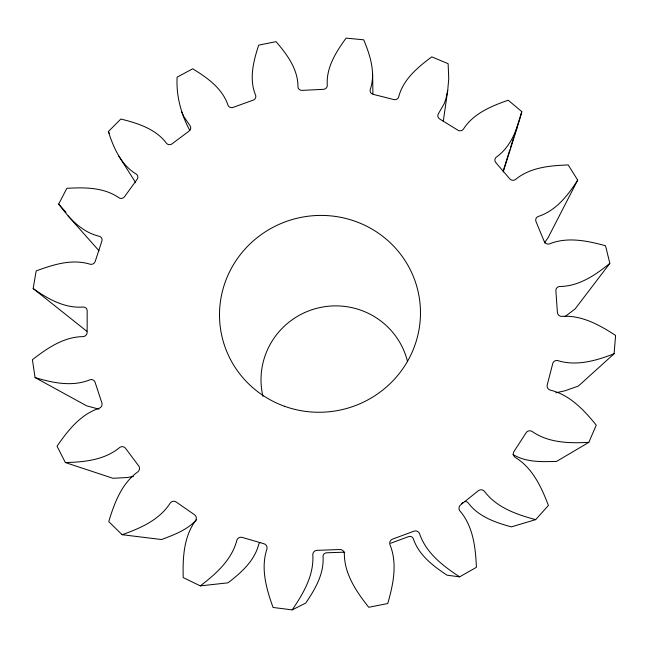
<?xml version="1.0" encoding="UTF-8"?>
<svg xmlns="http://www.w3.org/2000/svg" width="648" height="648" viewBox="0 0 648 648"><rect width="100%" height="100%" fill="white"/><g stroke="black" fill="none" stroke-linecap="round" stroke-linejoin="round"><path stroke-width="0.97" d="M189.71 130.272C180.995 113.927 176.094 95.758 177.115 77.153L192.707 68.801C207.222 77.695 222.548 88.436 228.056 105.413A4.034 3.799 -15.9 0 0 233.312 107.301L252.914 100.246A4.026 3.799 -14.4 0 0 255.693 95.475C248.816 79.153 253.417 61.147 258.714 45.125L276.064 41.658C287.064 54.432 298.137 69.336 297.967 87.026A4.034 3.799 -10.6 0 0 302.349 90.364L323.149 89.343A4.034 3.799 -9 0 0 327.297 85.577C325.952 67.732 336.061 51.913 346.097 38.111L363.706 39.82C370.211 55.42 375.929 73.103 370.178 89.853A4.05 3.815 -5.2 0 0 373.297 94.357L393.474 99.492A4.058 3.831 -3.5 0 0 398.633 97.087C403.08 79.412 417.782 67.23 431.779 56.87L448.124 63.682L448.748 78.635L447.711 90.542L443.273 121.322M555.879 392.793L565.04 390.76L578.356 386.07L614.093 353.759L615.6 335.421C599.554 325.021 581.499 314.831 561.662 316.402A4.269 4.099 20.5 0 1 557.393 312.198L555.887 290.984A4.253 4.074 18.5 0 1 559.524 286.481C578.834 286.432 595.471 275.076 609.849 263.347L605.524 245.762C587.436 240.813 567.527 236.552 549.439 243.907A4.204 4.018 13.9 0 1 544.142 241.234L536.099 221.81A4.188 3.993 12 0 1 538.083 216.513C555.992 210.827 568.004 195.315 577.7 180.112L568.199 164.948C549.885 165.596 530.032 167.37 515.363 179.601A4.147 3.945 7.8 0 1 509.571 178.637L495.979 162.786A4.131 3.92 6.1 0 1 496.174 157.245C511.142 146.707 517.517 128.652 521.802 111.65L508.202 100.213C491.346 106.11 473.307 113.489 463.344 129.252A4.099 3.88 2 0 1 457.61 130.037L439.879 119.111A4.082 3.864 0.4 0 1 438.332 113.854L444.147 103.81L445.881 98.933L447.711 90.542M86.8 331.266L33.161 288.562L36.166 270.945C53.241 264.562 72.171 258.601 90.315 264.279A4.139 3.929 -32.6 0 0 95.28 261.185L101.793 241.356A4.123 3.904 -30.9 0 0 99.517 236.318C81.737 232.316 69.053 218.101 58.685 204.071L66.865 188.317C84.605 187.296 104.012 187.199 119.159 197.932A4.091 3.864 -26.9 0 0 124.732 196.457L136.931 179.585A4.074 3.848 -25.2 0 0 136.372 174.134C120.974 165.054 113.635 147.825 108.346 131.593L120.828 119.029C137.643 123.225 155.82 128.831 166.601 143.435A4.05 3.823 -21.4 0 0 172.271 143.678L188.933 131.188A4.042 3.815 -19.8 0 0 190.107 125.834L183.716 116.454L181.683 111.796M503.237 170.788L509.822 149.801M510.422 147.898L513.718 137.408M514.318 135.497L521.802 111.65M503.188 172.004L517.574 126.311M512.868 454.402C525.803 462.445 541.939 461.862 556.591 461.392L588.83 442.357L596.249 425.145C584.018 410.095 569.722 394.656 550.063 390.064A4.325 4.188 28.1 0 1 547.285 384.693L552.679 363.795A4.309 4.163 25.8 0 1 557.661 360.563C576.558 366.501 596.338 360.612 614.093 353.759M577.7 180.112L548.208 237.443L544.417 242.984M33.161 288.562C47.822 298.874 64.743 308.602 83.365 307.006A4.18 3.977 -36.8 0 1 87.188 311.137L87.148 332.124A4.196 4.001 -38.6 0 1 83.284 336.612C63.836 336.733 47.15 348.251 32.4 359.705L35.073 377.565C52.731 382.911 72.341 387.042 90.104 379.728A4.236 4.058 -43.2 0 1 95.159 382.498L101.793 402.643A4.253 4.082 -45.1 0 1 99.452 408.151C80.587 414.266 67.854 430.531 57.032 446.213L65.351 462.55C84.289 462.137 104.725 460.023 119.848 447.379A4.293 4.147 -50.2 0 1 125.655 448.465L138.534 465.693A4.309 4.172 -52.5 0 1 138.008 471.712C121.638 483.432 114.323 503.107 108.759 521.632L122.099 534.697C140.349 528.298 159.57 519.907 170.335 502.905A4.35 4.22 -58.6 0 1 176.313 502.111L194.295 514.561A4.358 4.244 -61.5 0 1 195.704 520.482C183.57 536.844 182.704 558.058 183.214 577.611L200.329 585.881C215.897 573.974 231.854 559.896 236.893 540.116A4.382 4.285 -69.6 0 1 242.425 537.467L263.72 543.68A4.39 4.301 -73.7 0 1 266.952 548.897C260.464 568.353 266.369 588.927 273.067 607.451L292.175 609.89C303.321 593.6 314.215 575.116 312.781 554.607A4.398 4.325 -86.1 0 1 317.236 550.338L339.601 549.536A4.398 4.333 87.6 0 1 344.347 553.481C344.307 574.079 356.473 591.786 368.736 607.281L387.739 603.531C393.198 584.537 397.734 563.525 389.877 544.49A4.398 4.342 71 0 1 392.769 539.039L413.772 531.263A4.398 4.333 64.3 0 1 419.523 533.515C425.995 553.052 443.111 566.02 459.626 576.85L476.401 567.324C475.575 547.625 473.226 526.33 459.805 510.778A4.39 4.309 50.8 0 1 460.825 504.719L478.2 490.852A4.39 4.301 46.3 0 1 484.331 491.192C496.538 507.603 516.707 514.553 535.669 519.639L548.41 505.456C541.436 487.15 532.551 467.815 515.071 457.294A4.366 4.253 37.6 0 1 514.123 451.275L526.071 432.872A4.358 4.236 34.5 0 1 531.927 431.325C548.419 442.973 569.462 443.394 588.83 442.357M609.849 263.347L575.173 308.861L565.024 316.637M196.684 519.583C187.531 529.805 174.069 534.859 161.514 539.533L122.099 534.697M461.376 503.707L462.923 502.467M292.175 609.89L305.694 603.094C315.098 589.34 324.275 573.723 323.028 556.405A3.718 3.661 -88.7 0 1 326.795 552.793L344.712 552.153M390.655 543.243L408.41 536.674A3.718 3.661 66.4 0 1 413.27 538.577C418.705 555.077 433.139 566.044 447.08 575.197L459.626 576.85M535.669 519.639L511.41 526.865C495.396 522.547 478.37 516.65 468.107 502.767A3.71 3.637 50 0 0 464.6 501.609M133.423 476.426L126.976 477.552L112.946 478.281L65.351 462.55M200.329 585.881L227.983 582.836C241.121 572.775 254.591 560.86 258.795 544.134A3.702 3.629 -73.2 0 1 259.88 542.562M98.925 409.155L86.638 405.842L35.073 377.565M68.113 215.97L99.006 250.768M58.685 204.071L65.958 212.293M118.9 156.217L135.707 182.712M108.346 131.593L109.407 133.302M372.641 73.629L372.9 93.806M262.91 396.276A74.366 73.443 -13.2 0 1 318.257 307.938A74.366 73.443 -13.2 0 1 407.576 361.714M284.569 406.296A100.602 98.294 -13.2 0 0 419.143 296.841A100.602 98.294 -13.2 0 0 256.268 238.391A100.602 98.294 -13.2 0 0 284.569 406.296"/></g></svg>
